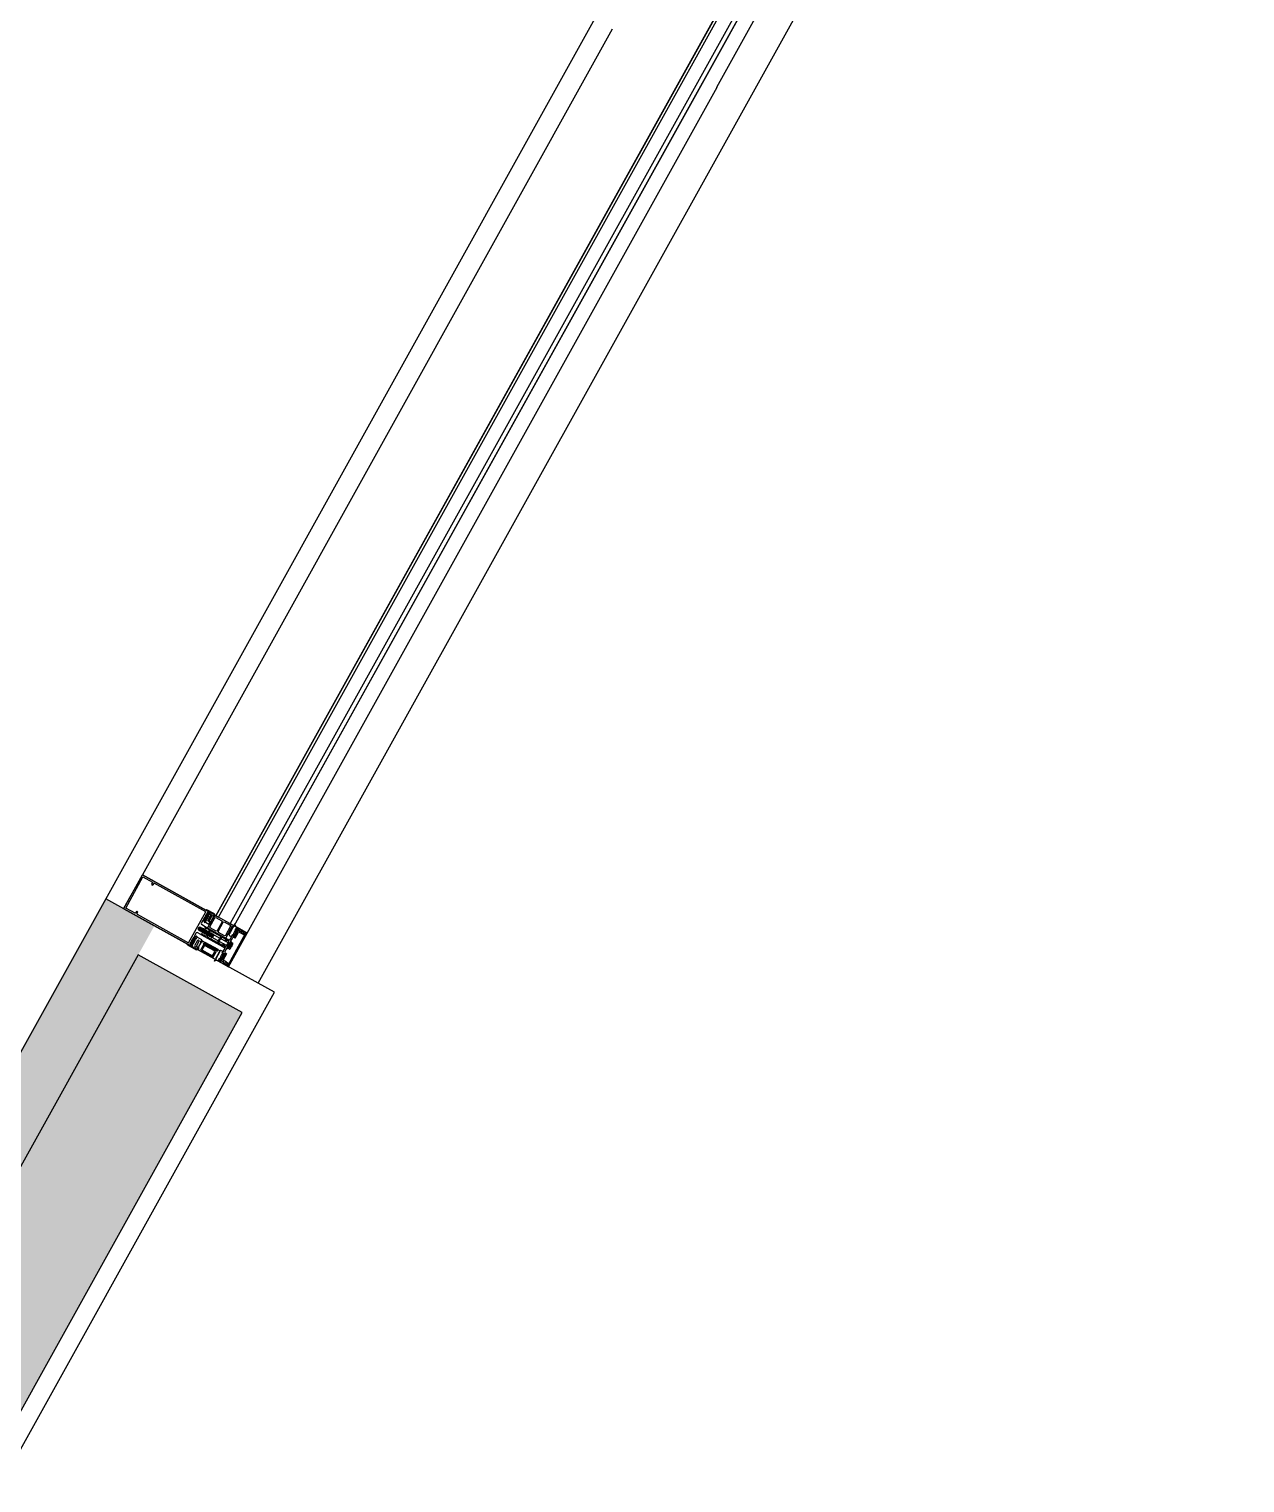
# Model space of a CAD drawing. Header units: metres. Extents: x 2.3 to 42.8, y 0.9 to 31.9.
# Drawn here: x 31.268 to 31.914, y 18.551 to 19.323 of the extents above; entities that cross this region are included whole.
import ezdxf

# ---------------------------------------------------------------- set-up
doc = ezdxf.new("R2010")
doc.units = ezdxf.units.M
for name, color, linetype in [('ARREDI', 9, 'Continuous'), ('PARETI_STRUTTURE', 7, 'Continuous'), ('PILASTRI_SETTI', 8, 'Continuous')]:
    doc.layers.add(name, color=color, linetype=linetype)

msp = doc.modelspace()

# ---------------------------------------------------------------- linework, layer by layer
at = {"layer": 'ARREDI'}
for points in [[(31.36747, 18.852), (31.36884, 18.85124), (31.86761, 19.74951), (31.86623, 19.75028)], [(31.37504, 18.8478), (31.37711, 18.84664), (31.87587, 19.74493), (31.8738, 19.74607)], [(31.36437, 18.85371), (31.36444, 18.85345)], [(31.3633, 18.84531), (31.37224, 18.84034), (31.37278, 18.84049), (31.37623, 18.84669), (31.37608, 18.84723), (31.36712, 18.8522), (31.36659, 18.85205), (31.36315, 18.84585)], [(31.36422, 18.84615), (31.3669, 18.85097), (31.36742, 18.85112), (31.3706, 18.84936), (31.37076, 18.84882), (31.36808, 18.84399), (31.36755, 18.84385), (31.36437, 18.84561)], [(31.37194, 18.84141), (31.36876, 18.84318), (31.3686, 18.84369), (31.37128, 18.84854), (31.37182, 18.84869), (31.375, 18.84693), (31.37515, 18.84639), (31.37248, 18.84157)], [(31.36111, 18.84318), (31.36117, 18.84323), (31.36122, 18.8433), (31.36131, 18.8434), (31.3614, 18.84354), (31.36156, 18.84375), (31.36165, 18.84386), (31.36172, 18.84395), (31.36178, 18.84401)], [(31.36428, 18.8415), (31.36433, 18.84157), (31.3644, 18.84166), (31.3645, 18.84178), (31.36465, 18.84198), (31.36476, 18.84211), (31.36483, 18.8422), (31.36489, 18.84228)], [(31.36545, 18.8404), (31.36629, 18.84194)], [(31.36582, 18.84127), (31.36569, 18.84109), (31.36559, 18.84098), (31.36573, 18.84117), (31.36587, 18.84135), (31.36596, 18.84148)], [(31.37532, 18.83841), (31.37548, 18.83831), (31.37536, 18.83807), (31.37339, 18.83452), (31.37322, 18.83461), (31.37334, 18.83485), (31.37532, 18.83841), (31.37548, 18.83831), (31.37351, 18.83475), (31.37339, 18.83452), (31.37322, 18.83461), (31.37519, 18.83817)], [(31.37548, 18.83781), (31.37541, 18.83792), (31.37545, 18.83809), (31.37541, 18.83792)], [(30.80822, 17.89832), (30.8633, 17.86774), (31.38128, 18.80061), (31.32619, 18.8312)], [(31.36728, 18.83366), (31.36164, 18.83679), (31.36083, 18.83656), (31.35921, 18.83363), (31.36589, 18.82993), (31.36751, 18.83285)], [(31.36664, 18.83333), (31.36169, 18.83608), (31.36116, 18.83593), (31.36001, 18.83386), (31.36564, 18.83073), (31.3668, 18.83279)], [(31.37355, 18.83467), (31.37368, 18.83479), (31.3738, 18.83479), (31.37368, 18.83479)], [(31.37404, 18.83552), (31.37413, 18.83562), (31.37426, 18.83561), (31.37413, 18.83562)], [(31.37494, 18.83665), (31.3746, 18.83633), (31.3745, 18.83586)], [(31.37504, 18.837), (31.37495, 18.83709), (31.37498, 18.83723), (31.37495, 18.83709)], [(31.37509, 18.83712), (31.37501, 18.83718), (31.37498, 18.83723), (31.37501, 18.83718)], [(31.37588, 18.83606), (31.37591, 18.83616), (31.37594, 18.83624), (31.37591, 18.83616)]]:
    msp.add_lwpolyline(points, close=True, dxfattribs=at)
for points in [[(31.3283, 18.87352), (31.31855, 18.85596)], [(31.32526, 18.85426), (31.32479, 18.8534), (31.32451, 18.85333), (31.31953, 18.8561), (31.32869, 18.87262), (31.33369, 18.86985), (31.33376, 18.86958), (31.33329, 18.86872), (31.33336, 18.86846)], [(31.32857, 18.8736), (31.3283, 18.87351)], [(31.3623, 18.85486), (31.33494, 18.87006), (31.32856, 18.8736)], [(31.33336, 18.86846), (31.33371, 18.86826), (31.33398, 18.86835)], [(31.36209, 18.85408), (31.33473, 18.86928), (31.33446, 18.86919), (31.33398, 18.86835)], [(31.31855, 18.85596), (31.31864, 18.8557)], [(31.31863, 18.8557), (31.325, 18.85215)], [(31.32588, 18.85415), (31.32553, 18.85434), (31.32527, 18.85426)], [(31.32555, 18.85275), (31.32548, 18.85302), (31.32595, 18.85388), (31.32588, 18.85414)], [(31.35291, 18.83756), (31.36209, 18.85408)], [(31.36288, 18.85373), (31.36193, 18.85201), (31.3618, 18.85197), (31.36184, 18.85184), (31.36088, 18.85012), (31.36092, 18.84995)], [(31.36327, 18.85324), (31.36261, 18.85265), (31.36165, 18.85092), (31.3615, 18.85005)], [(31.36247, 18.85517), (31.3623, 18.85487), (31.36436, 18.85371)], [(31.36263, 18.85522), (31.36246, 18.85518)], [(31.36665, 18.85299), (31.36264, 18.85522)], [(31.36369, 18.85341), (31.36304, 18.85377), (31.36288, 18.85373)], [(31.36346, 18.8531), (31.36327, 18.85324)], [(31.36444, 18.85345), (31.36413, 18.85291), (31.36408, 18.85268), (31.36402, 18.85261), (31.36391, 18.85261), (31.36336, 18.85292), (31.36345, 18.8531)], [(31.36398, 18.8528), (31.36355, 18.8529), (31.36374, 18.85325), (31.3637, 18.85342)], [(31.36411, 18.85286), (31.36445, 18.85344)], [(31.3667, 18.85283), (31.36666, 18.85299)], [(31.325, 18.85216), (31.35236, 18.83696)], [(31.32555, 18.85275), (31.35291, 18.83756)], [(31.36259, 18.84363), (31.36256, 18.84356), (31.36254, 18.84347), (31.36249, 18.84336), (31.36244, 18.84319), (31.36234, 18.84295), (31.3623, 18.84283), (31.36226, 18.8427), (31.36249, 18.84219), (31.36188, 18.84254), (31.3616, 18.84294), (31.36163, 18.84301), (31.36166, 18.84311), (31.3617, 18.84323), (31.36177, 18.84343), (31.36185, 18.84364), (31.36189, 18.84376), (31.36192, 18.84385), (31.36199, 18.8441), (31.362, 18.84417), (31.36262, 18.84375), (31.36263, 18.84383), (31.3632, 18.8439), (31.36325, 18.84345), (31.36367, 18.84379), (31.36394, 18.8445), (31.36399, 18.84436), (31.36366, 18.84379), (31.36371, 18.84343), (31.36366, 18.84336), (31.3636, 18.84329), (31.36353, 18.8432), (31.36346, 18.84311), (31.36339, 18.843), (31.36324, 18.84278), (31.36309, 18.84256), (31.36293, 18.84235), (31.36286, 18.84225), (31.3628, 18.84215), (31.36274, 18.84207), (31.36267, 18.84199), (31.36265, 18.8419), (31.36269, 18.84195), (31.36275, 18.84202), (31.36282, 18.8421), (31.36287, 18.8422), (31.36294, 18.84229), (31.36309, 18.84249), (31.36332, 18.84281), (31.36346, 18.84302), (31.36353, 18.84314), (31.36359, 18.84321), (31.36365, 18.84329), (31.3637, 18.84336), (31.36376, 18.84342), (31.3634, 18.84321), (31.36238, 18.84251), (31.36243, 18.84257), (31.36249, 18.84264), (31.36256, 18.84274), (31.36268, 18.84288), (31.36281, 18.84307), (31.36293, 18.8432), (31.363, 18.84328), (31.36325, 18.84341), (31.36325, 18.84348), (31.3634, 18.84371), (31.36321, 18.84381), (31.36303, 18.84368), (31.36259, 18.84393), (31.36259, 18.84416), (31.36241, 18.84403), (31.36196, 18.84428), (31.36198, 18.8445), (31.3618, 18.84438), (31.36134, 18.84463), (31.36135, 18.84485), (31.36117, 18.84473), (31.36073, 18.84498), (31.36073, 18.84518), (31.36055, 18.84506), (31.3601, 18.84531), (31.36012, 18.84553), (31.35994, 18.84541), (31.35948, 18.84566), (31.35949, 18.84588), (31.35931, 18.84575), (31.35901, 18.84592), (31.35846, 18.84577), (31.35805, 18.84502), (31.3582, 18.84448), (31.35883, 18.84414), (31.35881, 18.84392), (31.35899, 18.84405), (31.35944, 18.8438), (31.35942, 18.84357), (31.35962, 18.8437), (31.36006, 18.84345), (31.36005, 18.84323), (31.36023, 18.84335), (31.36067, 18.8431), (31.36067, 18.84288), (31.36085, 18.843), (31.3613, 18.84275), (31.36128, 18.84255), (31.36146, 18.84267), (31.36192, 18.84242), (31.36191, 18.8422), (31.36209, 18.84232), (31.36251, 18.84209), (31.36258, 18.84182), (31.36195, 18.84109), (31.36049, 18.8419), (31.36204, 18.84105), (31.36216, 18.84108), (31.36264, 18.84193), (31.36312, 18.84185), (31.36254, 18.84197), (31.36256, 18.84202), (31.36259, 18.84212), (31.36263, 18.8422), (31.36266, 18.84231), (31.36272, 18.84241), (31.36281, 18.84265), (31.36297, 18.84301), (31.36306, 18.84323), (31.36311, 18.84334), (31.36315, 18.84344), (31.36319, 18.84354), (31.36322, 18.84362), (31.36352, 18.84351), (31.36341, 18.84348), (31.36228, 18.84379), (31.36221, 18.84235), (31.36191, 18.84213), (31.36189, 18.84224), (31.3619, 18.84231), (31.36193, 18.84238), (31.36197, 18.84246), (31.362, 18.84256), (31.36204, 18.84265), (31.3621, 18.84276), (31.36219, 18.843), (31.36235, 18.84336), (31.36244, 18.84358), (31.36249, 18.8437), (31.36253, 18.84379), (31.36257, 18.84389), (31.3626, 18.84397), (31.36262, 18.84392), (31.36238, 18.84388), (31.36266, 18.8442), (31.36229, 18.84402), (31.36239, 18.84372), (31.36321, 18.84327), (31.36318, 18.84318), (31.36315, 18.8431), (31.36311, 18.84298), (31.36304, 18.84281), (31.36297, 18.8426), (31.36293, 18.84248), (31.36289, 18.84235), (31.36331, 18.84197), (31.36336, 18.84203), (31.36342, 18.8421), (31.3635, 18.84221), (31.3636, 18.84233), (31.36375, 18.84254), (31.36384, 18.84264), (31.36392, 18.84274), (31.36398, 18.84281), (31.36433, 18.84308), (31.36428, 18.84301), (31.36422, 18.84295), (31.36415, 18.84286), (31.3641, 18.84276), (31.36401, 18.84265), (31.36388, 18.84245), (31.36371, 18.84222), (31.36357, 18.842), (31.36349, 18.8419), (31.36342, 18.84181), (31.36336, 18.84172), (31.36329, 18.84164), (31.36375, 18.84155), (31.36371, 18.84109), (31.36376, 18.8412), (31.36377, 18.84127), (31.3638, 18.84134), (31.36384, 18.84142), (31.36387, 18.84152), (31.36391, 18.84162), (31.36397, 18.84173), (31.36406, 18.84196), (31.36422, 18.84231), (31.36431, 18.84255), (31.36435, 18.84266), (31.3644, 18.84276), (31.36444, 18.84285), (31.36447, 18.84294), (31.3648, 18.84263), (31.36449, 18.84279), (31.36444, 18.84254), (31.36441, 18.84246), (31.36439, 18.84238), (31.36435, 18.84225), (31.36426, 18.84204), (31.36419, 18.84185), (31.36415, 18.84172), (31.36412, 18.84164), (31.36406, 18.84132), (31.36483, 18.84107), (31.36488, 18.84113), (31.36494, 18.8412), (31.36499, 18.84127), (31.36506, 18.84135), (31.36516, 18.84149), (31.3653, 18.84167), (31.3654, 18.8418), (31.36488, 18.84086), (31.36467, 18.84098), (31.36512, 18.84128), (31.36492, 18.84095), (31.36488, 18.84087), (31.36469, 18.84098), (31.36526, 18.84217), (31.36522, 18.84211), (31.36517, 18.84205), (31.36508, 18.84195), (31.365, 18.84185), (31.36485, 18.84164), (31.36475, 18.84152), (31.36467, 18.84141), (31.36461, 18.84134), (31.3647, 18.84097), (31.36433, 18.84078), (31.36434, 18.84074), (31.36438, 18.84085), (31.3644, 18.84092), (31.36442, 18.84099), (31.36446, 18.84107), (31.36449, 18.84117), (31.36453, 18.84127), (31.36458, 18.84138), (31.36467, 18.8416), (31.36484, 18.84196), (31.36494, 18.8422), (31.36498, 18.84231), (31.36502, 18.84241), (31.36506, 18.8425), (31.36509, 18.84259), (31.3656, 18.84243), (31.36559, 18.84231), (31.36553, 18.84226), (31.36548, 18.84219), (31.36542, 18.8421), (31.36532, 18.84198), (31.36523, 18.84183), (31.36508, 18.84163), (31.36526, 18.84196), (31.36537, 18.84212), (31.36544, 18.84221), (31.36551, 18.8423), (31.36555, 18.84237), (31.36456, 18.84091), (31.36447, 18.8408), (31.36441, 18.84074), (31.3647, 18.84116), (31.36471, 18.84117), (31.36449, 18.84088), (31.36439, 18.84077)], [(31.35813, 18.84459), (31.35884, 18.84584), (31.35888, 18.84593), (31.35812, 18.84547), (31.35855, 18.84533), (31.35888, 18.84593), (31.35936, 18.84567), (31.35931, 18.84559), (31.35861, 18.84433), (31.35813, 18.84459), (31.35884, 18.84585), (31.35888, 18.84594), (31.35938, 18.84565), (31.36013, 18.84515), (31.36013, 18.84521), (31.36079, 18.84524), (31.36122, 18.84481), (31.36116, 18.84474), (31.36111, 18.84467), (31.36104, 18.84458), (31.36098, 18.84449), (31.3609, 18.84438), (31.36076, 18.84417), (31.36059, 18.84395), (31.36045, 18.84373), (31.36037, 18.84363), (31.3603, 18.84354), (31.36025, 18.84345), (31.36018, 18.84337), (31.36019, 18.8437), (31.36025, 18.84376), (31.3603, 18.84383), (31.36039, 18.84394), (31.36048, 18.84406), (31.36064, 18.84427), (31.36072, 18.84437), (31.3608, 18.84447), (31.3613, 18.84485), (31.36126, 18.8448), (31.36121, 18.84474), (31.36115, 18.84467), (31.3611, 18.84459), (31.36104, 18.84451), (31.36097, 18.84441), (31.36082, 18.8442), (31.3606, 18.84388), (31.36046, 18.84367), (31.36039, 18.84359), (31.36032, 18.84349), (31.36026, 18.84341), (31.36049, 18.84352), (31.36055, 18.84358), (31.3606, 18.84365), (31.36068, 18.84376), (31.36078, 18.84388), (31.36093, 18.84409), (31.36103, 18.8442), (31.3611, 18.8443), (31.36167, 18.84417), (31.36127, 18.84258), (31.36128, 18.84265), (31.36131, 18.84272), (31.36135, 18.8428), (31.36138, 18.8429), (31.36142, 18.843), (31.36146, 18.84311), (31.36156, 18.84333), (31.36172, 18.84369), (31.36182, 18.84393), (31.36186, 18.84404), (31.3619, 18.84414), (31.36195, 18.84424), (31.36197, 18.84432), (31.36195, 18.84459), (31.36204, 18.84455), (31.36246, 18.84412), (31.36241, 18.84405), (31.36235, 18.84398), (31.36228, 18.84389), (31.36223, 18.8438), (31.36215, 18.84369), (31.36201, 18.84348), (31.36184, 18.84326), (31.36169, 18.84304), (31.36162, 18.84294), (31.36155, 18.84284), (31.36149, 18.84276), (31.36144, 18.84268), (31.36144, 18.84301), (31.3615, 18.84307), (31.36155, 18.84314), (31.36163, 18.84325), (31.36173, 18.84337), (31.36188, 18.84358), (31.36197, 18.84368), (31.36205, 18.84378), (31.36211, 18.84385), (31.36255, 18.84416), (31.36251, 18.84411), (31.36245, 18.84405), (31.3624, 18.84398), (31.36234, 18.8439), (31.36227, 18.84382), (31.36222, 18.84372), (31.36206, 18.84351), (31.36184, 18.84319), (31.3617, 18.84298), (31.36163, 18.84289), (31.36156, 18.8428), (31.36151, 18.84272), (31.36177, 18.84287), (31.36183, 18.84294), (31.36188, 18.84301), (31.36197, 18.84312), (31.3621, 18.84329), (31.36223, 18.84345), (31.36231, 18.84355), (31.36237, 18.84362), (31.36242, 18.84369), (31.36202, 18.84223), (31.36208, 18.8423), (31.36213, 18.84237), (31.36219, 18.84246), (31.36226, 18.84254), (31.36233, 18.84264), (31.36247, 18.84285), (31.36269, 18.84316), (31.36284, 18.84337), (31.3629, 18.84347), (31.36297, 18.84355), (31.36302, 18.84364), (31.36308, 18.84371), (31.36313, 18.84376), (31.36273, 18.8435), (31.36268, 18.84344), (31.36261, 18.84336), (31.36252, 18.84325), (31.36238, 18.84305), (31.36227, 18.84291), (31.3622, 18.84282), (31.36213, 18.84275), (31.36199, 18.84226), (31.36205, 18.84233), (31.3621, 18.8424), (31.36217, 18.8425), (31.36224, 18.8426), (31.36231, 18.84269), (31.36246, 18.8429), (31.36262, 18.84314), (31.36277, 18.84335), (31.36285, 18.84346), (31.36291, 18.84354), (31.36298, 18.84364), (31.36303, 18.84371), (31.36325, 18.84325), (31.36329, 18.84311), (31.36287, 18.84234), (31.36273, 18.8423), (31.36187, 18.84278), (31.36172, 18.84266), (31.36159, 18.8427), (31.36182, 18.84247), (31.36247, 18.84178), (31.36251, 18.84189), (31.36254, 18.84198)], [(31.35814, 18.84459), (31.35812, 18.84548), (31.35889, 18.84594)], [(31.35812, 18.84548), (31.35814, 18.84459), (31.35861, 18.84432), (31.35932, 18.84559), (31.35936, 18.84567), (31.35939, 18.8456)], [(31.3588, 18.84466), (31.35855, 18.84533)], [(31.35896, 18.84423), (31.35891, 18.84438), (31.35886, 18.84448), (31.3588, 18.84466), (31.35935, 18.84566)], [(31.35887, 18.84449), (31.35892, 18.84463), (31.35899, 18.84479), (31.35909, 18.84501), (31.35919, 18.84522), (31.35923, 18.84533), (31.3593, 18.8454)], [(31.35967, 18.84529), (31.3596, 18.84522), (31.35955, 18.84515), (31.35949, 18.84508), (31.35941, 18.84497), (31.35929, 18.84482), (31.35916, 18.84465), (31.35892, 18.84436), (31.35916, 18.84465), (31.35929, 18.84482)], [(31.35925, 18.84525), (31.35926, 18.84518), (31.35922, 18.84507), (31.35915, 18.84492), (31.35906, 18.8447), (31.35898, 18.84447), (31.35906, 18.84478), (31.35916, 18.84503), (31.3592, 18.84514)], [(31.35971, 18.84534), (31.35976, 18.84543), (31.35903, 18.84412), (31.35938, 18.84393)], [(31.35934, 18.84533), (31.35931, 18.84524), (31.35929, 18.84514), (31.35923, 18.84497), (31.35916, 18.84475), (31.35913, 18.84464), (31.3591, 18.84454), (31.35908, 18.84444)], [(31.35912, 18.84431), (31.35923, 18.8444), (31.35938, 18.84462), (31.35954, 18.84484), (31.35969, 18.84506), (31.35976, 18.84516), (31.35983, 18.84526), (31.3599, 18.84534), (31.35995, 18.84542), (31.36001, 18.84548)], [(31.35997, 18.8455), (31.35992, 18.84544), (31.35986, 18.84537), (31.35979, 18.84527), (31.35972, 18.84519), (31.35965, 18.84507), (31.3595, 18.84485), (31.35935, 18.84463), (31.35919, 18.84442), (31.35913, 18.84431)], [(31.3593, 18.8455), (31.35927, 18.84545), (31.35928, 18.84535), (31.35925, 18.84518), (31.3593, 18.84528), (31.35931, 18.84545), (31.35932, 18.84536), (31.35932, 18.84549), (31.35935, 18.8454), (31.35934, 18.84553), (31.35935, 18.84545), (31.35935, 18.84556), (31.35936, 18.84549), (31.35935, 18.84559), (31.35938, 18.84552), (31.35935, 18.84561)], [(31.35967, 18.84529), (31.3596, 18.84521), (31.35955, 18.84516), (31.35949, 18.84509), (31.35941, 18.84497), (31.35928, 18.84481)], [(31.35936, 18.84567), (31.35976, 18.84542), (31.35972, 18.84534)], [(31.3594, 18.84362), (31.35941, 18.84369), (31.35944, 18.84376), (31.35948, 18.84384), (31.35951, 18.84394), (31.35955, 18.84404), (31.3596, 18.84415), (31.3597, 18.84437), (31.35985, 18.84473), (31.35995, 18.84497), (31.35999, 18.84507), (31.36004, 18.84518), (31.36006, 18.84527), (31.3601, 18.84536), (31.36013, 18.84543)], [(31.3606, 18.84516), (31.36054, 18.84509), (31.36049, 18.84502), (31.36042, 18.84492), (31.36035, 18.84483), (31.36028, 18.84473), (31.36012, 18.84451), (31.35997, 18.84429), (31.35982, 18.84408), (31.35975, 18.84398), (31.35968, 18.84388), (31.35962, 18.8438), (31.35955, 18.84372), (31.35951, 18.84365)], [(31.36051, 18.84946), (31.35959, 18.84781), (31.35975, 18.84726)], [(31.3618, 18.84613), (31.35975, 18.84727)], [(31.35979, 18.8454), (31.36009, 18.84563)], [(31.36017, 18.84559), (31.36013, 18.84517)], [(31.36042, 18.84506), (31.36071, 18.84528)], [(31.36126, 18.84919), (31.36068, 18.84951), (31.36051, 18.84947)], [(31.36068, 18.8452), (31.36064, 18.84515), (31.3606, 18.84509)], [(31.36093, 18.84996), (31.36158, 18.8496), (31.36174, 18.84964)], [(31.3612, 18.84882), (31.36131, 18.84903), (31.36127, 18.84918)], [(31.3612, 18.84882), (31.36124, 18.84866)], [(31.36124, 18.84866), (31.36155, 18.84849)], [(31.3615, 18.85004), (31.36172, 18.84996)], [(31.36155, 18.84849), (31.36171, 18.84853)], [(31.36183, 18.846), (31.3617, 18.84576), (31.36169, 18.84569)], [(31.36177, 18.84567), (31.36176, 18.84546), (31.3617, 18.84568)], [(31.36171, 18.84853), (31.36226, 18.84953)], [(31.36172, 18.84997), (31.36181, 18.85013), (31.36237, 18.84983), (31.36241, 18.84977), (31.3624, 18.84966), (31.36224, 18.84949), (31.36187, 18.84883)], [(31.36225, 18.84968), (31.36193, 18.84998), (31.36175, 18.84964)], [(31.36178, 18.84574), (31.36176, 18.84567)], [(31.36176, 18.84547), (31.3618, 18.84541)], [(31.3619, 18.84597), (31.36178, 18.84574)], [(31.36183, 18.846), (31.36179, 18.84614)], [(31.36206, 18.84532), (31.3618, 18.84541), (31.36202, 18.84529), (31.36209, 18.84527)], [(31.36188, 18.84883), (31.36195, 18.84857)], [(31.36203, 18.846), (31.3619, 18.84596)], [(31.36195, 18.84856), (31.36366, 18.84761), (31.36383, 18.84766), (31.36404, 18.84802), (31.36408, 18.84822), (31.36413, 18.8488)], [(31.37319, 18.83981), (31.36204, 18.846)], [(31.36206, 18.84532), (31.36213, 18.8453)], [(31.36234, 18.84535), (31.3621, 18.84528), (31.36232, 18.84536)], [(31.36302, 18.85231), (31.36215, 18.85075)], [(31.36216, 18.85076), (31.36224, 18.85049)], [(31.36223, 18.85049), (31.36257, 18.85031)], [(31.36227, 18.84954), (31.36224, 18.84967)], [(31.3624, 18.84535), (31.36233, 18.84537)], [(31.36241, 18.84534), (31.36234, 18.84535)], [(31.36386, 18.84454), (31.36241, 18.84534), (31.36394, 18.8445)], [(31.36256, 18.85031), (31.36283, 18.85039)], [(31.36283, 18.85038), (31.36369, 18.85194)], [(31.36328, 18.85238), (31.36302, 18.85231)], [(31.36472, 18.85247), (31.36309, 18.84951), (31.36317, 18.84925)], [(31.36317, 18.84925), (31.36353, 18.84904), (31.36379, 18.84912)], [(31.36361, 18.8522), (31.36328, 18.85238)], [(31.36369, 18.85193), (31.36361, 18.8522)], [(31.36379, 18.84912), (31.36544, 18.85208), (31.36536, 18.85235)], [(31.36398, 18.8528), (31.3641, 18.85286)], [(31.36441, 18.84753), (31.36439, 18.84879), (31.36414, 18.8488)], [(31.36441, 18.84753), (31.36478, 18.84755)], [(31.36477, 18.84754), (31.36473, 18.84911)], [(31.36536, 18.85234), (31.365, 18.85255), (31.36474, 18.85247)], [(31.36501, 18.84921), (31.36487, 18.84916), (31.36474, 18.84911)], [(31.36501, 18.8492), (31.3651, 18.84938)], [(31.36513, 18.84982), (31.36503, 18.84965), (31.36507, 18.84951)], [(31.36511, 18.84938), (31.36507, 18.84952)], [(31.3654, 18.8499), (31.36526, 18.84986), (31.36512, 18.84982)], [(31.36539, 18.8499), (31.36544, 18.84998), (31.36549, 18.85006)], [(31.36551, 18.8505), (31.36541, 18.85034), (31.36545, 18.8502)], [(31.36549, 18.85007), (31.36545, 18.85021)], [(31.36578, 18.85059), (31.36564, 18.85055), (31.3655, 18.85051)], [(31.3667, 18.85283), (31.36636, 18.85222), (31.36622, 18.85208), (31.36575, 18.85172), (31.3659, 18.85151)], [(31.36578, 18.85059), (31.36587, 18.85077)], [(31.36716, 18.85185), (31.36581, 18.85105), (31.36584, 18.8509)], [(31.36588, 18.85077), (31.36583, 18.8509)], [(31.36698, 18.85215), (31.3659, 18.85151)], [(31.36716, 18.85185), (31.36698, 18.85215)], [(31.37612, 18.84528), (31.37602, 18.84511)], [(31.37639, 18.84536), (31.37625, 18.84532), (31.37611, 18.84528)], [(31.37638, 18.84536), (31.37648, 18.84553), (31.37644, 18.84567)], [(31.3765, 18.84597), (31.3764, 18.8458)], [(31.3764, 18.8458), (31.37645, 18.84566)], [(31.37677, 18.84605), (31.37663, 18.84601), (31.37649, 18.84596)], [(31.37676, 18.84605), (31.37686, 18.84622), (31.3769, 18.84644)], [(31.3773, 18.84751), (31.37691, 18.84644)], [(31.37833, 18.84598), (31.37776, 18.84667), (31.37753, 18.84753), (31.3773, 18.8475)], [(31.37831, 18.84417), (31.3782, 18.84396), (31.37765, 18.84427), (31.37759, 18.84437), (31.37761, 18.84445), (31.37777, 18.84462), (31.37838, 18.84573)], [(31.37832, 18.8452), (31.37806, 18.84513)], [(31.38391, 18.84286), (31.37848, 18.84588), (31.37823, 18.84543), (31.3792, 18.84489), (31.3801, 18.84378), (31.3802, 18.84372)], [(31.37839, 18.84573), (31.37833, 18.84598)], [(31.37833, 18.8452), (31.37912, 18.84475), (31.38007, 18.84371), (31.38023, 18.84364)], [(31.35563, 18.84068), (31.35469, 18.83895), (31.35455, 18.83891), (31.35459, 18.83879), (31.35363, 18.83707), (31.35367, 18.8369)], [(31.35603, 18.8402), (31.35536, 18.8396), (31.3544, 18.83788), (31.35425, 18.83699), (31.35447, 18.83692)], [(31.35576, 18.83926), (31.3549, 18.8377)], [(31.35491, 18.8377), (31.35499, 18.83744)], [(31.35498, 18.83744), (31.35532, 18.83726)], [(31.35558, 18.83733), (31.35644, 18.83889)], [(31.35645, 18.84036), (31.3558, 18.84072), (31.35563, 18.84068)], [(31.35603, 18.83933), (31.35577, 18.83925)], [(31.35692, 18.84298), (31.356, 18.84133), (31.35604, 18.84116)], [(31.35688, 18.83985), (31.35683, 18.83963), (31.35675, 18.83956), (31.35666, 18.83957), (31.35611, 18.83988), (31.3562, 18.84005), (31.35602, 18.84019)], [(31.35636, 18.83915), (31.35603, 18.83933)], [(31.35605, 18.84116), (31.35663, 18.84084), (31.3568, 18.84088)], [(31.35771, 18.83891), (31.35607, 18.83595)], [(31.35673, 18.83975), (31.3563, 18.83985), (31.3565, 18.8402), (31.35645, 18.84036)], [(31.35644, 18.83888), (31.35635, 18.83915)], [(31.35673, 18.83975), (31.35686, 18.8398)], [(31.35691, 18.8411), (31.35678, 18.84089)], [(31.35725, 18.84051), (31.35686, 18.8398), (31.35741, 18.8408)], [(31.35707, 18.84114), (31.3569, 18.8411)], [(31.35949, 18.842), (31.35745, 18.84314), (31.35691, 18.84299)], [(31.35693, 18.83546), (31.35857, 18.83842)], [(31.35737, 18.84097), (31.35707, 18.84114)], [(31.35915, 18.83823), (31.35963, 18.83859), (31.35977, 18.83873), (31.35996, 18.8391), (31.35992, 18.83926), (31.35752, 18.84059), (31.35725, 18.84051)], [(31.35742, 18.84081), (31.35738, 18.84098)], [(31.35798, 18.83898), (31.35771, 18.8389)], [(31.35849, 18.8387), (31.35798, 18.83899)], [(31.35857, 18.83843), (31.35849, 18.83869)], [(31.3588, 18.8439), (31.3588, 18.84424), (31.3586, 18.84432), (31.3588, 18.84424)], [(31.35904, 18.84412), (31.35884, 18.84391), (31.35877, 18.84391)], [(31.3588, 18.8439), (31.35895, 18.84414), (31.35897, 18.84423)], [(31.35885, 18.84391), (31.35893, 18.84401)], [(31.35892, 18.84436), (31.35891, 18.84403), (31.35912, 18.84431)], [(31.35897, 18.84455), (31.35892, 18.84433), (31.35898, 18.84448)], [(31.35894, 18.84401), (31.35922, 18.8442), (31.35937, 18.84437)], [(31.35894, 18.84401), (31.35915, 18.84429)], [(31.35908, 18.84409), (31.35915, 18.84415), (31.35922, 18.8442)], [(31.35916, 18.83823), (31.3593, 18.83802)], [(31.35922, 18.83756), (31.36057, 18.83836), (31.36039, 18.83867), (31.3593, 18.83803)], [(31.35922, 18.83756), (31.35924, 18.83741)], [(31.35934, 18.84355), (31.35938, 18.84397)], [(31.35935, 18.84351), (31.35942, 18.84351)], [(31.35938, 18.84437), (31.35946, 18.84447), (31.35957, 18.84462), (31.35972, 18.84482), (31.35979, 18.84491), (31.35988, 18.845), (31.35992, 18.84507), (31.35997, 18.84512)], [(31.35972, 18.84373), (31.35943, 18.84351)], [(31.3595, 18.842), (31.35964, 18.84204)], [(31.36059, 18.8451), (31.36054, 18.84501), (31.36047, 18.84494), (31.36041, 18.84485), (31.36034, 18.84475), (31.36019, 18.84454), (31.35997, 18.84422), (31.35983, 18.84403), (31.35976, 18.84393), (31.35971, 18.84383), (31.35964, 18.84376), (31.35958, 18.84368), (31.35954, 18.84362)], [(31.35957, 18.84405), (31.35963, 18.8441), (31.35968, 18.84417), (31.35976, 18.84427), (31.35986, 18.84441), (31.36001, 18.84462), (31.3601, 18.84471), (31.36018, 18.84481), (31.36024, 18.84488), (31.36028, 18.84494)], [(31.35964, 18.84204), (31.35976, 18.84228)], [(31.3597, 18.84374), (31.36001, 18.84358)], [(31.35983, 18.84223), (31.3597, 18.84201)], [(31.3597, 18.84201), (31.35974, 18.84187)], [(31.36008, 18.84496), (31.36005, 18.84488), (31.36003, 18.8448), (31.35998, 18.84467), (31.3599, 18.84446), (31.35983, 18.84427), (31.35979, 18.84415), (31.35976, 18.84406), (31.35973, 18.84398)], [(31.35974, 18.84187), (31.37089, 18.83568)], [(31.35988, 18.84228), (31.36005, 18.84239), (31.35983, 18.84232), (31.35977, 18.84228)], [(31.35989, 18.84228), (31.35983, 18.84223)], [(31.35987, 18.84387), (31.35992, 18.84393), (31.35998, 18.844), (31.36006, 18.84409), (31.36016, 18.84423), (31.36031, 18.84444), (31.36041, 18.84455), (31.36048, 18.84465), (31.36053, 18.8447)], [(31.35997, 18.8432), (31.36001, 18.84362)], [(31.35997, 18.84316), (31.36004, 18.84316)], [(31.36002, 18.84327), (31.36003, 18.84334), (31.36006, 18.84341), (31.3601, 18.8435), (31.36013, 18.84359), (31.36017, 18.84369), (31.36021, 18.8438), (31.36031, 18.84402), (31.36048, 18.84438), (31.36058, 18.84462), (31.36062, 18.84473), (31.36066, 18.84483), (31.3607, 18.84493), (31.36073, 18.84501), (31.36076, 18.84508)], [(31.36034, 18.84339), (31.36005, 18.84317)], [(31.36039, 18.8422), (31.36012, 18.84238), (31.36005, 18.84239)], [(31.3602, 18.84333), (31.36016, 18.84328)], [(31.36033, 18.8434), (31.36063, 18.84323)], [(31.36034, 18.845), (31.36044, 18.84505)], [(31.36071, 18.84462), (31.36068, 18.84454), (31.36064, 18.84443), (31.36058, 18.84426), (31.36048, 18.84402), (31.36043, 18.84386), (31.36039, 18.84373), (31.36036, 18.84366), (31.36034, 18.84358)], [(31.36038, 18.8422), (31.36045, 18.84196)], [(31.36045, 18.84196), (31.36049, 18.8419)], [(31.36059, 18.84286), (31.36063, 18.84328)], [(31.3606, 18.84282), (31.36067, 18.84282)], [(31.36064, 18.84293), (31.36066, 18.843), (31.36069, 18.84307), (31.36073, 18.84315), (31.36075, 18.84325), (31.3608, 18.84335), (31.36085, 18.84346), (31.36095, 18.84369), (31.3611, 18.84404), (31.3612, 18.84428), (31.36124, 18.84439), (31.36128, 18.84448), (31.36132, 18.84458), (31.36135, 18.84466), (31.36138, 18.84473)], [(31.36097, 18.84304), (31.36067, 18.84282)], [(31.36068, 18.84347), (31.3607, 18.84355), (31.36073, 18.84365), (31.36079, 18.84379), (31.36087, 18.84401), (31.36093, 18.84418), (31.36098, 18.84431), (31.36101, 18.84441)], [(31.36106, 18.8447), (31.36075, 18.84487), (31.36075, 18.84479)], [(31.36083, 18.843), (31.36078, 18.84293)], [(31.36082, 18.84336), (31.36087, 18.84341), (31.36093, 18.84348), (31.36101, 18.84359), (31.36111, 18.84372), (31.36126, 18.84393), (31.36134, 18.84402), (31.36143, 18.84412), (31.36148, 18.84419), (31.36152, 18.84425)], [(31.36166, 18.84416), (31.36159, 18.84406), (31.36145, 18.84385), (31.36121, 18.84353), (31.36108, 18.84333), (31.36101, 18.84323), (31.36095, 18.84315), (31.36088, 18.84306), (31.36084, 18.84299)], [(31.36836, 18.83415), (31.36775, 18.83304), (31.36752, 18.83386), (31.36167, 18.8371), (31.36086, 18.83688), (31.36149, 18.83799)], [(31.36095, 18.84305), (31.36125, 18.84288)], [(31.36096, 18.84465), (31.36106, 18.8447)], [(31.36131, 18.84423), (31.36129, 18.84413), (31.36123, 18.84401), (31.36117, 18.84383), (31.36109, 18.84362), (31.36104, 18.84348), (31.36101, 18.84338), (31.36098, 18.8433)], [(31.36104, 18.84471), (31.36133, 18.84493)], [(31.36121, 18.84251), (31.36125, 18.84293)], [(31.36122, 18.84247), (31.36129, 18.84247)], [(31.36813, 18.83374), (31.36125, 18.83756)], [(31.36821, 18.83388), (31.36132, 18.8377)], [(31.36142, 18.84489), (31.36138, 18.84448)], [(31.36168, 18.84436), (31.36138, 18.84452), (31.36138, 18.84445)], [(31.36829, 18.83402), (31.3614, 18.83784)], [(31.36146, 18.84266), (31.36141, 18.84259)], [(31.36149, 18.838), (31.36838, 18.83418)], [(31.36159, 18.8443), (31.36168, 18.84436)], [(31.36193, 18.84451), (31.36189, 18.84445), (31.36183, 18.8444), (31.36178, 18.84433), (31.36172, 18.84425), (31.36167, 18.84416)], [(31.36183, 18.84217), (31.36188, 18.84258)], [(31.36195, 18.84109), (31.36221, 18.84116)], [(31.3625, 18.84224), (31.36254, 18.84178), (31.36302, 18.84232), (31.36336, 18.84213), (31.36377, 18.84168), (31.36442, 18.84313), (31.36438, 18.84307), (31.36432, 18.84301), (31.36427, 18.84295), (31.36421, 18.84286), (31.36416, 18.84279), (31.36334, 18.84199), (31.36283, 18.84106), (31.36281, 18.84084)], [(31.3628, 18.84358), (31.36287, 18.84365)], [(31.36282, 18.84084), (31.3683, 18.8378), (31.36844, 18.83784)], [(31.36308, 18.84148), (31.36312, 18.84189)], [(31.36315, 18.84142), (31.36308, 18.84144)], [(31.36387, 18.84335), (31.36384, 18.84329), (31.36381, 18.84319), (31.36377, 18.8431), (31.36373, 18.84299), (31.36369, 18.8429), (31.36359, 18.84266), (31.36344, 18.8423), (31.36334, 18.84206), (31.36329, 18.84195), (31.36324, 18.84185), (31.36322, 18.84176), (31.36317, 18.84167), (31.36316, 18.8416), (31.36313, 18.84155)], [(31.36346, 18.84166), (31.36317, 18.84144)], [(31.36415, 18.84277), (31.36408, 18.84268), (31.36394, 18.84248), (31.36372, 18.84216), (31.36357, 18.84195), (31.36351, 18.84186), (31.36344, 18.84176), (31.36337, 18.84168), (31.36332, 18.84161), (31.36328, 18.84155)], [(31.36338, 18.84298), (31.3635, 18.84309)], [(31.36344, 18.84167), (31.36375, 18.8415)], [(31.36382, 18.84289), (31.36379, 18.84281), (31.36375, 18.8427), (31.3637, 18.84253), (31.3636, 18.84229), (31.36354, 18.84213), (31.3635, 18.842), (31.36347, 18.84193), (31.36346, 18.84185)], [(31.36353, 18.84333), (31.36382, 18.84355)], [(31.36428, 18.84263), (31.36422, 18.84256), (31.36414, 18.84247), (31.36406, 18.84236), (31.3639, 18.84216), (31.36379, 18.84202), (31.36372, 18.84193), (31.36367, 18.84186), (31.36361, 18.8418)], [(31.36373, 18.84279), (31.36384, 18.84289)], [(31.36408, 18.84131), (31.36379, 18.84109)], [(31.36384, 18.84288), (31.36441, 18.8439)], [(31.36391, 18.84351), (31.36387, 18.84309)], [(31.36417, 18.84297), (31.36387, 18.84314), (31.36387, 18.84305)], [(31.36477, 18.84243), (31.3647, 18.84233), (31.36457, 18.84212), (31.36433, 18.8418), (31.36419, 18.8416), (31.36412, 18.8415), (31.36407, 18.84141), (31.364, 18.84133), (31.36394, 18.84126), (31.3639, 18.84121)], [(31.36395, 18.84165), (31.36401, 18.84172), (31.36408, 18.84181), (31.36416, 18.84192), (31.3643, 18.8421), (31.36441, 18.84224), (31.3645, 18.84235), (31.36457, 18.84242)], [(31.36416, 18.84298), (31.36445, 18.8432)], [(31.37004, 18.84089), (31.36459, 18.84391), (31.36441, 18.84389)], [(31.36453, 18.84316), (31.36449, 18.84275)], [(31.3647, 18.84257), (31.3648, 18.84263)], [(31.36505, 18.84278), (31.365, 18.84273), (31.36495, 18.84267), (31.36489, 18.8426), (31.36484, 18.84252), (31.36478, 18.84243)], [(31.36499, 18.84156), (31.36517, 18.84143), (31.36526, 18.84168), (31.36532, 18.84184), (31.36535, 18.84192), (31.36538, 18.842), (31.3654, 18.84207), (31.36567, 18.8425), (31.36576, 18.84245), (31.36619, 18.84205), (31.3663, 18.84194), (31.37445, 18.83741), (31.3736, 18.83588), (31.36545, 18.84041), (31.36523, 18.84096), (31.3653, 18.84103), (31.36538, 18.84114), (31.36547, 18.84125), (31.36563, 18.84147), (31.36574, 18.84161), (31.36584, 18.84172), (31.3659, 18.84179), (31.36601, 18.84189), (31.36596, 18.84182), (31.36589, 18.84172), (31.36579, 18.8416), (31.36567, 18.84142), (31.36546, 18.84113), (31.36533, 18.84095), (31.36525, 18.84082), (31.36518, 18.84074), (31.36527, 18.84078), (31.36614, 18.84204), (31.36607, 18.84198), (31.36552, 18.84194), (31.36545, 18.84186), (31.36533, 18.84223), (31.36511, 18.8424), (31.36478, 18.84264), (31.3651, 18.84246), (31.36542, 18.84228), (31.36501, 18.84095), (31.36503, 18.841), (31.36505, 18.84107), (31.36507, 18.84116), (31.36512, 18.84128), (31.36499, 18.84156)], [(31.3648, 18.84123), (31.36508, 18.84163)], [(31.36489, 18.84086), (31.36498, 18.84078), (31.36497, 18.84052), (31.36518, 18.8405)], [(31.36498, 18.84063), (31.36496, 18.84056)], [(31.36499, 18.84084), (31.365, 18.84077)], [(31.36535, 18.84066), (31.3653, 18.8406), (31.36526, 18.84056), (31.36519, 18.84052)], [(31.36529, 18.84062), (31.36536, 18.8407), (31.36549, 18.84086)], [(31.36541, 18.84072), (31.36533, 18.84065)], [(31.3654, 18.84229), (31.36568, 18.8425)], [(31.36553, 18.84087), (31.36558, 18.84098), (31.36548, 18.84081), (31.3654, 18.84076)], [(31.36574, 18.84213), (31.36612, 18.842)], [(31.36593, 18.84128), (31.366, 18.84146), (31.36604, 18.84157)], [(31.36616, 18.84188), (31.36615, 18.84182), (31.36612, 18.84175), (31.36608, 18.84163), (31.36602, 18.8415), (31.36595, 18.84132)], [(31.36596, 18.84148), (31.36604, 18.84159), (31.36596, 18.84145)], [(31.36604, 18.84159), (31.36607, 18.84167), (31.3661, 18.84174), (31.36611, 18.8418)], [(31.36604, 18.84159), (31.36609, 18.84164), (31.36604, 18.84157)], [(31.36612, 18.84167), (31.36616, 18.84173)], [(31.36843, 18.83783), (31.36867, 18.83826), (31.36875, 18.83882)], [(31.36874, 18.83882), (31.36941, 18.83999)], [(31.36919, 18.83817), (31.36887, 18.83759), (31.36891, 18.83745)], [(31.36891, 18.83746), (31.37075, 18.83643), (31.37089, 18.83648)], [(31.3692, 18.83818), (31.36925, 18.8388)], [(31.36928, 18.83873), (31.36967, 18.83955)], [(31.36941, 18.83998), (31.36984, 18.84035)], [(31.36967, 18.83955), (31.37017, 18.83994)], [(31.36984, 18.84035), (31.37007, 18.84076), (31.37003, 18.84089)], [(31.37017, 18.83993), (31.37049, 18.84051)], [(31.37248, 18.83953), (31.37063, 18.84055), (31.37049, 18.84051)], [(31.37227, 18.83897), (31.37223, 18.8389)], [(31.37224, 18.8389), (31.37231, 18.83864)], [(31.37254, 18.83905), (31.37228, 18.83896)], [(31.37231, 18.83863), (31.37281, 18.83835)], [(31.37241, 18.83923), (31.37251, 18.8394), (31.37247, 18.83954)], [(31.37242, 18.83923), (31.37246, 18.83909)], [(31.37245, 18.83909), (31.37272, 18.83895), (31.37254, 18.83905)], [(31.37271, 18.83895), (31.37285, 18.83899)], [(31.37273, 18.83894), (31.37284, 18.83898)], [(31.37274, 18.83556), (31.37351, 18.83694), (31.37427, 18.83831), (31.37419, 18.83857)], [(31.37281, 18.83835), (31.37308, 18.83844)], [(31.37318, 18.83959), (31.37285, 18.83899), (31.37322, 18.83967)], [(31.37308, 18.83843), (31.37331, 18.83885)], [(31.37521, 18.83838), (31.37318, 18.83472)], [(31.37323, 18.83967), (31.37319, 18.83981)], [(31.37345, 18.83967), (31.37319, 18.83958)], [(31.3742, 18.83857), (31.37358, 18.83892), (31.37331, 18.83885)], [(31.37345, 18.83966), (31.37459, 18.83904), (31.3747, 18.83906)], [(31.37349, 18.83455), (31.37552, 18.8382), (31.37549, 18.83831)], [(31.37471, 18.8375), (31.37445, 18.83741), (31.3736, 18.83587)], [(31.37375, 18.84225), (31.37444, 18.84186), (31.37453, 18.8416)], [(31.37389, 18.82582), (31.37851, 18.83416), (31.38314, 18.84249)], [(31.37407, 18.83668), (31.37428, 18.83674), (31.37638, 18.84048)], [(31.3741, 18.82501), (31.38395, 18.84273), (31.38391, 18.84287)], [(31.37444, 18.84186), (31.37457, 18.84209), (31.37453, 18.84223)], [(31.37459, 18.84253), (31.37449, 18.84236)], [(31.37449, 18.84235), (31.37453, 18.84221)], [(31.37451, 18.83586), (31.3746, 18.83562), (31.37529, 18.8352), (31.37493, 18.83595), (31.37482, 18.83602), (31.37493, 18.83596), (31.37496, 18.83594), (31.37552, 18.83561), (31.3757, 18.83593), (31.37494, 18.83665), (31.37509, 18.83712), (31.37548, 18.83782), (31.37638, 18.83733), (31.37549, 18.83783), (31.37451, 18.83586)], [(31.37452, 18.84159), (31.37555, 18.84102)], [(31.37458, 18.84252), (31.37472, 18.84256), (31.37486, 18.84261)], [(31.3762, 18.84179), (31.37469, 18.83907)], [(31.37485, 18.84261), (31.37495, 18.84277), (31.37491, 18.84291)], [(31.37497, 18.84321), (31.37487, 18.84305)], [(31.37487, 18.84304), (31.37492, 18.8429)], [(31.37496, 18.84321), (31.3751, 18.84325), (31.37524, 18.84329)], [(31.37549, 18.83783), (31.37509, 18.83712), (31.37602, 18.8366)], [(31.37532, 18.83841), (31.37521, 18.83838)], [(31.37524, 18.8433), (31.37533, 18.84346), (31.37529, 18.8436)], [(31.37535, 18.8439), (31.37525, 18.84374)], [(31.37526, 18.84373), (31.3753, 18.84359)], [(31.37535, 18.8439), (31.37549, 18.84394), (31.37563, 18.84398)], [(31.37548, 18.83781), (31.37641, 18.8373), (31.37548, 18.83781)], [(31.37555, 18.84102), (31.37581, 18.84109)], [(31.37562, 18.84399), (31.37572, 18.84415), (31.37567, 18.84429)], [(31.37573, 18.84459), (31.37564, 18.84442)], [(31.37564, 18.84442), (31.37568, 18.84428)], [(31.37573, 18.84459), (31.37587, 18.84463), (31.37601, 18.84467)], [(31.37582, 18.8411), (31.37617, 18.84172), (31.37622, 18.84194), (31.3763, 18.84201), (31.37639, 18.842), (31.37694, 18.84169), (31.37682, 18.84148)], [(31.376, 18.84467), (31.3761, 18.84484), (31.37606, 18.84498)], [(31.37602, 18.84511), (31.37606, 18.84497)], [(31.37634, 18.84185), (31.37621, 18.84179)], [(31.37661, 18.84178), (31.37634, 18.84185)], [(31.3776, 18.84001), (31.37664, 18.84055), (31.37638, 18.84047)], [(31.37668, 18.84161), (31.37657, 18.8414), (31.37661, 18.84123)], [(31.37669, 18.84161), (31.37662, 18.84177)], [(31.37662, 18.84124), (31.37734, 18.84084), (31.37751, 18.84088)], [(31.3773, 18.84365), (31.37673, 18.84262), (31.37681, 18.84235)], [(31.37681, 18.84235), (31.37715, 18.84216), (31.37742, 18.84223)], [(31.37682, 18.84149), (31.37685, 18.84138)], [(31.37689, 18.84136), (31.37702, 18.84138)], [(31.37702, 18.84138), (31.37776, 18.84203), (31.37835, 18.84313), (31.37851, 18.84406)], [(31.37792, 18.84353), (31.37757, 18.84373), (31.37731, 18.84366)], [(31.37743, 18.84224), (31.37799, 18.84327), (31.37791, 18.84353)], [(31.37751, 18.84088), (31.37831, 18.8423), (31.37838, 18.84231), (31.37844, 18.84241)], [(31.37761, 18.84002), (31.37772, 18.84004)], [(31.37771, 18.84005), (31.37948, 18.84323)], [(31.37806, 18.84513), (31.37772, 18.84454)], [(31.37773, 18.84454), (31.37776, 18.8444)], [(31.37775, 18.84439), (31.37796, 18.8442)], [(31.37796, 18.8442), (31.37814, 18.84422)], [(31.37814, 18.84422), (31.37825, 18.84443)], [(31.3791, 18.84389), (31.37874, 18.8443), (31.37842, 18.84448), (31.37825, 18.84443)], [(31.37842, 18.8442), (31.37831, 18.84417)], [(31.37843, 18.84241), (31.37842, 18.84254), (31.37911, 18.84379), (31.3791, 18.8439)], [(31.37851, 18.84406), (31.37846, 18.84419)], [(31.38135, 18.84231), (31.37962, 18.84327), (31.37948, 18.84323)], [(31.38021, 18.84372), (31.3804, 18.84368), (31.38051, 18.84372)], [(31.38062, 18.8437), (31.38024, 18.84365)], [(31.38065, 18.84398), (31.38051, 18.84373)], [(31.38079, 18.84364), (31.38061, 18.84371)], [(31.38078, 18.84402), (31.38064, 18.84398)], [(31.38216, 18.84325), (31.38078, 18.84401)], [(31.38166, 18.84265), (31.3808, 18.84364)], [(31.38135, 18.8423), (31.38166, 18.84265)], [(31.38224, 18.84298), (31.38184, 18.84225), (31.38192, 18.84199)], [(31.38191, 18.84199), (31.38201, 18.84193)], [(31.38202, 18.84193), (31.38228, 18.84201)], [(31.38224, 18.84298), (31.38216, 18.84325)], [(31.38228, 18.84201), (31.38269, 18.84273)], [(31.38296, 18.84281), (31.38269, 18.84273)], [(31.38306, 18.84275), (31.38295, 18.84281)], [(31.38314, 18.84248), (31.38306, 18.84275)], [(31.35442, 18.83582), (31.35235, 18.83697), (31.35219, 18.83665)], [(31.35219, 18.83665), (31.35227, 18.83647)], [(31.35226, 18.83648), (31.35694, 18.83388), (31.35711, 18.83394)], [(31.35368, 18.8369), (31.35433, 18.83654), (31.3545, 18.83658)], [(31.35469, 18.8359), (31.35442, 18.83582), (31.3547, 18.8359)], [(31.35499, 18.83644), (31.3547, 18.8359), (31.35502, 18.83648), (31.35515, 18.83661), (31.35518, 18.83669), (31.35512, 18.83677), (31.35456, 18.83708), (31.35447, 18.83691)], [(31.355, 18.83662), (31.35468, 18.83693), (31.3545, 18.83658)], [(31.35502, 18.83648), (31.35499, 18.83662)], [(31.35531, 18.83725), (31.35558, 18.83734)], [(31.35607, 18.83594), (31.35615, 18.83568)], [(31.35615, 18.83567), (31.35666, 18.83538)], [(31.35666, 18.83539), (31.35693, 18.83547)], [(31.35754, 18.83531), (31.35749, 18.83472), (31.35745, 18.83454), (31.35711, 18.83394)], [(31.35779, 18.8353), (31.35754, 18.83531)], [(31.3578, 18.8353), (31.35783, 18.83404), (31.35819, 18.83405)], [(31.35814, 18.83562), (31.35828, 18.83567), (31.35842, 18.83572)], [(31.35814, 18.83562), (31.35818, 18.83405)], [(31.35842, 18.83573), (31.35852, 18.83589), (31.35847, 18.83603)], [(31.35854, 18.83633), (31.35844, 18.83617)], [(31.35844, 18.83616), (31.35848, 18.83602)], [(31.35853, 18.83633), (31.35867, 18.83637), (31.35881, 18.83641)], [(31.3588, 18.83641), (31.3589, 18.83658), (31.35886, 18.83672)], [(31.35892, 18.83702), (31.35882, 18.83685)], [(31.35882, 18.83685), (31.35886, 18.83671)], [(31.35891, 18.83702), (31.35905, 18.83706), (31.35919, 18.8371)], [(31.35919, 18.83711), (31.35928, 18.83728), (31.35924, 18.83742)], [(31.36108, 18.83694), (31.36094, 18.83702)], [(31.3613, 18.837), (31.36102, 18.83715)], [(31.36151, 18.83706), (31.36109, 18.8373)], [(31.36806, 18.8336), (31.36117, 18.83742)], [(31.36752, 18.82978), (31.36742, 18.82962), (31.36746, 18.82948)], [(31.36751, 18.82979), (31.36765, 18.82983), (31.36779, 18.82987)], [(31.36798, 18.83347), (31.36756, 18.8337)], [(31.3679, 18.83333), (31.36763, 18.83348)], [(31.36783, 18.83319), (31.36769, 18.83327)], [(31.36778, 18.82987), (31.36788, 18.83003)], [(31.3679, 18.83047), (31.3678, 18.83031), (31.36784, 18.83017)], [(31.36788, 18.83004), (31.36784, 18.83018)], [(31.36789, 18.83047), (31.36803, 18.83052), (31.36817, 18.83056)], [(31.36817, 18.83055), (31.36826, 18.83072)], [(31.36828, 18.83116), (31.36818, 18.83099), (31.36823, 18.83085)], [(31.36826, 18.83073), (31.36822, 18.83087)], [(31.36855, 18.83125), (31.36841, 18.8312), (31.36828, 18.83116)], [(31.36855, 18.83124), (31.36865, 18.83141)], [(31.36866, 18.83185), (31.36857, 18.83168), (31.36861, 18.83154)], [(31.36864, 18.83141), (31.3686, 18.83155)], [(31.36894, 18.83193), (31.3688, 18.83189), (31.36866, 18.83185)], [(31.36893, 18.83193), (31.36903, 18.8321)], [(31.36905, 18.83254), (31.36895, 18.83237), (31.36899, 18.83223)], [(31.36903, 18.8321), (31.36898, 18.83224)], [(31.36932, 18.83262), (31.36918, 18.83258), (31.36904, 18.83254)], [(31.36931, 18.83262), (31.36941, 18.83279)], [(31.36943, 18.83323), (31.36933, 18.83306), (31.36937, 18.83292)], [(31.36941, 18.83279), (31.36937, 18.83293)], [(31.3697, 18.83331), (31.36956, 18.83327), (31.36942, 18.83323)], [(31.3697, 18.83331), (31.36982, 18.83353)], [(31.36981, 18.83016), (31.3699, 18.82989)], [(31.37112, 18.83304), (31.37009, 18.83361), (31.36982, 18.83353)], [(31.37039, 18.83119), (31.36982, 18.83016)], [(31.36989, 18.82989), (31.37024, 18.8297)], [(31.37011, 18.82892), (31.37082, 18.82953), (31.37143, 18.83063), (31.37159, 18.8316), (31.37154, 18.83173)], [(31.37024, 18.8297), (31.3705, 18.82978)], [(31.37065, 18.83127), (31.37039, 18.83118)], [(31.3705, 18.82977), (31.37107, 18.8308)], [(31.371, 18.83107), (31.37065, 18.83127)], [(31.37066, 18.82855), (31.37134, 18.8298), (31.37146, 18.82985), (31.37152, 18.82995)], [(31.3712, 18.83277), (31.37085, 18.83215), (31.3707, 18.83198), (31.37068, 18.83187), (31.37072, 18.83181), (31.37128, 18.83151), (31.37139, 18.83172)], [(31.37081, 18.83208), (31.37232, 18.8348), (31.3723, 18.83491)], [(31.37081, 18.83208), (31.37084, 18.83194)], [(31.37083, 18.83193), (31.37104, 18.83174)], [(31.37098, 18.83664), (31.37089, 18.83648)], [(31.3709, 18.83568), (31.37104, 18.83572)], [(31.37112, 18.83668), (31.37098, 18.83664)], [(31.37108, 18.83081), (31.37099, 18.83107)], [(31.37103, 18.83572), (31.37142, 18.83641), (31.37107, 18.8358)], [(31.37104, 18.83173), (31.37122, 18.83176)], [(31.37108, 18.8358), (31.37116, 18.83554)], [(31.3712, 18.83277), (31.37111, 18.83304)], [(31.37116, 18.83697), (31.37112, 18.8369)], [(31.3712, 18.83664), (31.37137, 18.83654), (31.37112, 18.83668)], [(31.37113, 18.8369), (31.37121, 18.83664)], [(31.37116, 18.83554), (31.3723, 18.83491)], [(31.37143, 18.83705), (31.37117, 18.83698)], [(31.37122, 18.83176), (31.37133, 18.83197)], [(31.37308, 18.83171), (31.37132, 18.82853), (31.37136, 18.82839)], [(31.37222, 18.83161), (31.3715, 18.83201), (31.37133, 18.83197)], [(31.37141, 18.83641), (31.37137, 18.83654)], [(31.37142, 18.83642), (31.37139, 18.83653)], [(31.3715, 18.83174), (31.37139, 18.83171)], [(31.37193, 18.83677), (31.37143, 18.83705)], [(31.37152, 18.82995), (31.3715, 18.83002), (31.37227, 18.83145), (31.37222, 18.83162)], [(31.37202, 18.83651), (31.37178, 18.83609), (31.37186, 18.83583)], [(31.37185, 18.83583), (31.37248, 18.83548), (31.37274, 18.83556)], [(31.37201, 18.83651), (31.37194, 18.83677)], [(31.37402, 18.83659), (31.37407, 18.83638), (31.37202, 18.83263), (31.3721, 18.83236)], [(31.37306, 18.83182), (31.3721, 18.83237)], [(31.37309, 18.83172), (31.37306, 18.83183)], [(31.37318, 18.83473), (31.37321, 18.83462)], [(31.37339, 18.83452), (31.3735, 18.83455)], [(31.37367, 18.83561), (31.37359, 18.83587)], [(31.3738, 18.8348), (31.37419, 18.83549), (31.37426, 18.8356), (31.37503, 18.83699), (31.37426, 18.8356), (31.37519, 18.83509), (31.37426, 18.8356), (31.3738, 18.83477), (31.37473, 18.83427)], [(31.37473, 18.83428), (31.3738, 18.83479), (31.37419, 18.83548), (31.37512, 18.83497)], [(31.37477, 18.83427), (31.37468, 18.83427), (31.3738, 18.83477), (31.37474, 18.83427)], [(31.37512, 18.83497), (31.37419, 18.83549), (31.37409, 18.83553), (31.37402, 18.83553), (31.37409, 18.83553), (31.37419, 18.83549)], [(31.37512, 18.83498), (31.37419, 18.83548), (31.37426, 18.83561), (31.37519, 18.83509)], [(31.37456, 18.83635), (31.37504, 18.83609)], [(31.37459, 18.83576), (31.37459, 18.83562)], [(31.37516, 18.83496), (31.37466, 18.83541)], [(31.37516, 18.83496), (31.37467, 18.83541)], [(31.37515, 18.83495), (31.37467, 18.83539)], [(31.37469, 18.83428), (31.37501, 18.83444)], [(31.37482, 18.83602), (31.37551, 18.83559), (31.37493, 18.83595), (31.37508, 18.83625), (31.37497, 18.8363)], [(31.37493, 18.83596), (31.37508, 18.83625)], [(31.37497, 18.8363), (31.37571, 18.83594), (31.37497, 18.8363)], [(31.37512, 18.83622), (31.37497, 18.83595)], [(31.37498, 18.83443), (31.37502, 18.8345), (31.37501, 18.83443), (31.37641, 18.83699)], [(31.37633, 18.83683), (31.37623, 18.83688), (31.37498, 18.83465), (31.37509, 18.83459)], [(31.37499, 18.83445), (31.37504, 18.83452)], [(31.37503, 18.837), (31.3751, 18.83712), (31.37503, 18.837), (31.37596, 18.83648), (31.37503, 18.837), (31.37596, 18.83648)], [(31.37505, 18.83454), (31.37509, 18.83462), (31.37513, 18.8347)], [(31.3752, 18.83671), (31.37507, 18.83664)], [(31.37602, 18.8366), (31.37509, 18.83712), (31.37602, 18.8366)], [(31.37516, 18.83508), (31.37511, 18.83504)], [(31.37514, 18.83493), (31.37511, 18.83502)], [(31.3752, 18.83671), (31.37592, 18.83632), (31.3752, 18.83671)], [(31.37542, 18.83676), (31.37606, 18.83658)], [(31.37542, 18.83675), (31.37606, 18.83657)], [(31.37543, 18.83677), (31.37607, 18.83659)], [(31.37588, 18.83607), (31.37584, 18.83597), (31.37579, 18.83587), (31.37574, 18.83579), (31.37567, 18.83565), (31.37561, 18.83555)], [(31.37596, 18.83648), (31.37596, 18.83641)], [(31.37598, 18.83659), (31.37607, 18.83661)], [(31.37599, 18.83659), (31.37612, 18.83662)], [(31.37625, 18.83672), (31.37629, 18.83678), (31.37633, 18.83685)], [(31.37633, 18.83684), (31.37629, 18.83677)], [(31.37642, 18.83698), (31.37639, 18.83733)], [(31.36724, 18.82902), (31.36654, 18.82812), (31.36663, 18.82792)], [(31.36863, 18.82814), (31.36838, 18.82805), (31.36749, 18.82818), (31.36663, 18.82791)], [(31.36724, 18.82902), (31.36741, 18.82917)], [(31.3674, 18.82918), (31.3675, 18.82934)], [(31.3675, 18.82935), (31.36745, 18.82949)], [(31.37142, 18.82752), (31.37124, 18.82769), (31.36977, 18.8279), (31.36878, 18.82844), (31.36854, 18.82798), (31.37397, 18.82496), (31.37411, 18.82501)], [(31.36863, 18.82814), (31.36925, 18.82926), (31.36931, 18.82948), (31.36936, 18.82954), (31.36947, 18.82954), (31.37002, 18.82923), (31.3699, 18.82903), (31.36993, 18.82891)], [(31.36929, 18.82933), (31.36895, 18.82875)], [(31.36896, 18.82874), (31.36904, 18.82848)], [(31.36904, 18.82847), (31.36984, 18.82803), (31.37122, 18.82778)], [(31.36942, 18.82939), (31.36929, 18.82933)], [(31.3697, 18.82932), (31.36942, 18.82939)], [(31.36977, 18.82915), (31.36965, 18.82894), (31.3697, 18.82877)], [(31.36977, 18.82915), (31.3697, 18.82931)], [(31.3697, 18.82878), (31.37001, 18.8286), (31.37055, 18.8285), (31.37065, 18.82856)], [(31.36997, 18.8289), (31.3701, 18.82892)], [(31.37152, 18.82732), (31.37137, 18.82767), (31.37123, 18.82778)], [(31.3713, 18.82715), (31.37144, 18.8274), (31.37143, 18.82751)], [(31.3713, 18.82715), (31.37134, 18.82701)], [(31.37134, 18.82701), (31.37271, 18.82625)], [(31.3731, 18.82743), (31.37136, 18.82839)], [(31.37152, 18.82732), (31.37168, 18.82721)], [(31.37167, 18.82721), (31.37296, 18.82699)], [(31.37272, 18.82625), (31.37299, 18.82631)], [(31.37296, 18.82699), (31.3731, 18.82744)], [(31.37339, 18.82705), (31.37299, 18.82632)], [(31.37376, 18.82707), (31.37366, 18.82712), (31.3734, 18.82704)], [(31.37344, 18.82608), (31.37384, 18.8268), (31.37376, 18.82706)], [(31.37344, 18.82607), (31.37351, 18.82581)], [(31.37351, 18.82581), (31.37362, 18.82575)], [(31.37362, 18.82575), (31.37388, 18.82583)]]:
    msp.add_lwpolyline(points, dxfattribs=at)
for centre, radius, start, end in [((31.37768, 18.83836), 0.01914, 159.10577, 162.80099), ((31.28125, 18.87195), 0.08368, 340.30694, 341.11297), ((31.28436, 18.87022), 0.08368, 340.30694, 341.11297), ((31.35394, 18.8454), 0.01157, 338.30077, 344.82934)]:
    msp.add_arc(centre, radius, start, end, dxfattribs=at)
at = {"layer": 'PARETI_STRUTTURE'}
for points in [[(30.21954, 16.8381), (30.19372, 16.85245), (30.47851, 17.36535), (32.34599, 20.72869)], [(31.38989, 18.81614), (31.90595, 19.74557), (34.16666, 18.49032)], [(31.61685, 19.30114), (31.86365, 19.74563)], [(31.62649, 19.29579), (31.87329, 19.74027)], [(31.63338, 19.29196), (31.88019, 19.73645)], [(31.57778, 19.32283), (31.32839, 18.8737)], [(31.36747, 18.852), (31.61686, 19.30114)], [(31.37711, 18.84665), (31.6265, 19.29579)], [(31.384, 18.84282), (31.63339, 19.29196)], [(31.30899, 18.86105), (30.77477, 17.89891), (30.80059, 17.88458)], [(31.33481, 18.84671), (31.30899, 18.86105)], [(31.38989, 18.81613), (31.3348, 18.84672)], [(30.85567, 17.854), (30.86428, 17.84922), (31.39849, 18.81136), (31.38989, 18.81614)]]:
    msp.add_lwpolyline(points, dxfattribs=at)
for points in [[(31.3284, 18.87369), (31.31845, 18.85579), (31.35752, 18.8341), (31.3601, 18.83875), (31.36974, 18.8334), (31.36716, 18.82875), (31.37406, 18.82492), (31.38401, 18.84282)], [(30.80822, 17.89832), (30.8633, 17.86774), (31.38128, 18.80061), (31.32619, 18.8312)]]:
    msp.add_lwpolyline(points, close=True, dxfattribs=at)
at = {"layer": 'PILASTRI_SETTI'}
for points in [[(30.8006, 17.88459), (31.3348, 18.84671), (30.77478, 17.89892), (31.30899, 18.86105)], [(30.8633, 17.86774), (31.38127, 18.80061), (30.80821, 17.89832), (31.32619, 18.8312)]]:
    msp.add_solid(points, dxfattribs=at)

doc.saveas('drawing.dxf')
